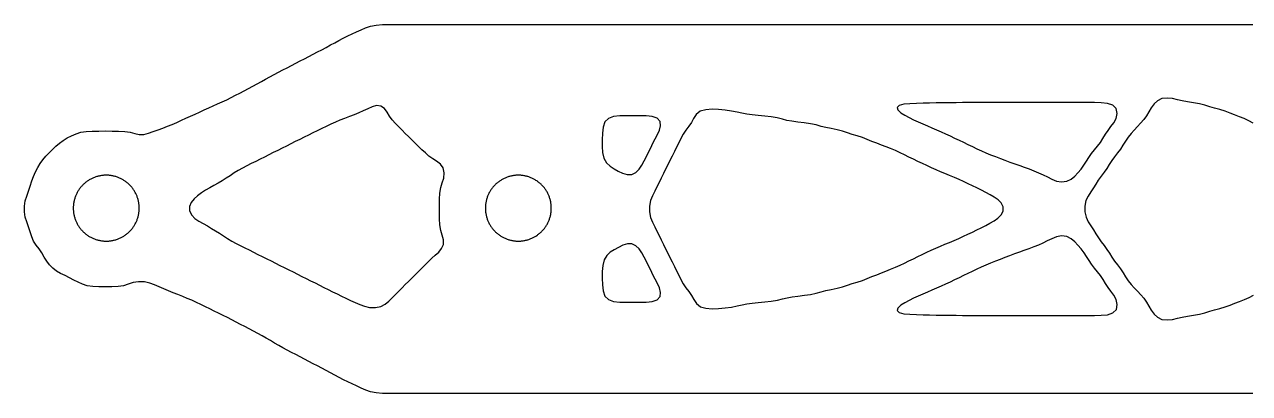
# Model space of a CAD drawing. Header units: millimetres. Extents: x 1 to 120, y 0 to 18.
# Drawn here: x 1 to 60.5, y 0 to 17.9 of the extents above; entities that cross this region are included whole.
import ezdxf

# ---------------------------------------------------------------- set-up
doc = ezdxf.new("R2010")
doc.units = ezdxf.units.MM

msp = doc.modelspace()

# ---------------------------------------------------------------- linework, layer by layer
for points in [[(60.64, 0), (60.32, 0), (60, 0), (59.68, 0), (59.36, 0), (59.04, 0), (58.72, 0), (58.4, 0), (58.08, 0), (57.76, 0), (57.44, 0), (57.12, 0), (56.8, 0), (56.48, 0), (56.16, 0), (55.84, 0), (55.52, 0), (55.2, 0), (54.88, 0), (54.56, 0), (54.24, 0), (53.92, 0), (53.6, 0), (53.28, 0), (52.96, 0), (52.64, 0), (52.32, 0), (52, 0), (51.68, 0), (51.36, 0), (51.04, 0), (50.72, 0), (50.4, 0), (50.08, 0), (49.76, 0), (49.44, 0), (49.12, 0), (48.8, 0), (48.48, 0), (48.16, 0), (47.84, 0), (47.52, 0), (47.2, 0), (46.88, 0), (46.56, 0), (46.24, 0), (45.92, 0), (45.6, 0), (45.28, 0), (44.96, 0), (44.64, 0), (44.32, 0), (44, 0), (43.68, 0), (43.36, 0), (43.04, 0), (42.72, 0), (42.4, 0), (42.08, 0), (41.76, 0), (41.44, 0), (41.12, 0), (40.8, 0), (40.48, 0), (40.16, 0), (39.84, 0), (39.52, 0), (39.2, 0), (38.88, 0), (38.56, 0), (38.24, 0), (37.92, 0), (37.6, 0), (37.28, 0), (36.96, 0), (36.64, 0), (36.32, 0), (36, 0), (35.68, 0), (35.36, 0), (35.04, 0), (34.72, 0), (34.4, 0), (34.08, 0), (33.76, 0), (33.44, 0), (33.12, 0), (32.8, 0), (32.48, 0), (32.16, 0), (31.84, 0), (31.52, 0), (31.2, 0), (30.88, 0), (30.56, 0), (30.24, 0), (29.92, 0), (29.6, 0), (29.28, 0), (28.96, 0), (28.64, 0), (28.32, 0), (28, 0), (27.68, 0), (27.36, 0), (27.04, 0), (26.72, 0), (26.4, 0), (26.08, 0), (25.76, 0), (25.44, 0), (25.12, 0), (24.8, 0), (24.48, 0), (24.16, 0), (23.84, 0), (23.52, 0), (23.2, 0), (22.88, 0), (22.56, 0), (22.24, 0), (21.92, 0), (21.6, 0), (21.28, 0), (20.96, 0), (20.64, 0), (20.32, 0), (20, 0), (19.68, 0), (19.36, 0), (19.04, 0), (18.72, 0.001), (18.402, 0.007), (18.098, 0.029), (17.827, 0.082), (17.594, 0.166), (17.375, 0.267), (17.153, 0.368), (16.935, 0.465), (16.723, 0.563), (16.509, 0.669), (16.297, 0.778), (16.091, 0.887), (15.884, 0.999), (15.676, 1.114), (15.467, 1.228), (15.256, 1.338), (15.047, 1.449), (14.836, 1.559), (14.622, 1.667), (14.412, 1.776), (14.201, 1.887), (13.99, 1.997), (13.782, 2.109), (13.575, 2.225), (13.37, 2.338), (13.171, 2.45), (12.969, 2.567), (12.765, 2.685), (12.562, 2.799), (12.356, 2.912), (12.147, 3.026), (11.939, 3.138), (11.728, 3.248), (11.517, 3.358), (11.307, 3.468), (11.093, 3.576), (10.882, 3.684), (10.67, 3.792), (10.455, 3.899), (10.243, 4.005), (10.029, 4.112), (9.812, 4.217), (9.597, 4.321), (9.378, 4.424), (9.153, 4.525), (8.932, 4.621), (8.712, 4.713), (8.479, 4.804), (8.246, 4.895), (8.026, 4.989), (7.802, 5.087), (7.572, 5.183), (7.348, 5.275), (7.119, 5.358), (6.859, 5.419), (6.573, 5.43), (6.303, 5.383), (6.068, 5.303), (5.838, 5.231), (5.576, 5.19), (5.277, 5.176), (4.96, 5.173), (4.643, 5.176), (4.344, 5.19), (4.082, 5.231), (3.855, 5.306), (3.64, 5.405), (3.425, 5.51), (3.213, 5.617), (3, 5.724), (2.788, 5.832), (2.589, 5.949), (2.41, 6.088), (2.248, 6.25), (2.109, 6.428), (1.991, 6.623), (1.874, 6.826), (1.743, 7.023), (1.603, 7.206), (1.477, 7.391), (1.383, 7.602), (1.309, 7.847), (1.231, 8.1), (1.144, 8.332), (1.071, 8.562), (1.033, 8.821), (1.033, 9.099), (1.071, 9.358), (1.144, 9.588), (1.231, 9.82), (1.309, 10.073), (1.381, 10.32), (1.465, 10.545), (1.565, 10.76), (1.672, 10.972), (1.788, 11.171), (1.923, 11.352), (2.075, 11.522), (2.234, 11.686), (2.394, 11.846), (2.558, 12.005), (2.728, 12.157), (2.909, 12.292), (3.108, 12.408), (3.32, 12.515), (3.535, 12.614), (3.762, 12.689), (4.024, 12.73), (4.323, 12.744), (4.64, 12.747), (4.96, 12.748), (5.28, 12.747), (5.597, 12.744), (5.897, 12.73), (6.159, 12.691), (6.387, 12.63), (6.605, 12.581), (6.827, 12.584), (7.046, 12.64), (7.272, 12.721), (7.513, 12.807), (7.75, 12.892), (7.971, 12.977), (8.194, 13.067), (8.425, 13.165), (8.648, 13.267), (8.866, 13.369), (9.089, 13.47), (9.308, 13.571), (9.527, 13.67), (9.753, 13.77), (9.974, 13.867), (10.187, 13.962), (10.406, 14.061), (10.63, 14.165), (10.845, 14.269), (11.06, 14.376), (11.276, 14.483), (11.486, 14.592), (11.698, 14.703), (11.907, 14.814), (12.112, 14.923), (12.32, 15.037), (12.527, 15.151), (12.731, 15.261), (12.938, 15.373), (13.147, 15.487), (13.354, 15.599), (13.564, 15.71), (13.774, 15.821), (13.984, 15.931), (14.198, 16.038), (14.41, 16.147), (14.621, 16.255), (14.834, 16.363), (15.045, 16.473), (15.255, 16.584), (15.465, 16.695), (15.673, 16.809), (15.88, 16.924), (16.087, 17.037), (16.293, 17.146), (16.505, 17.256), (16.718, 17.362), (16.928, 17.46), (17.147, 17.556), (17.37, 17.658), (17.589, 17.758), (17.824, 17.841), (18.097, 17.893), (18.402, 17.914), (18.72, 17.919), (19.04, 17.92), (19.36, 17.92), (19.68, 17.92), (20, 17.92), (20.32, 17.92), (20.64, 17.92), (20.96, 17.92), (21.28, 17.92), (21.6, 17.92), (21.92, 17.92), (22.24, 17.92), (22.56, 17.92), (22.88, 17.92), (23.2, 17.92), (23.52, 17.92), (23.84, 17.92), (24.16, 17.92), (24.48, 17.92), (24.8, 17.92), (25.12, 17.92), (25.44, 17.92), (25.76, 17.92), (26.08, 17.92), (26.4, 17.92), (26.72, 17.92), (27.04, 17.92), (27.36, 17.92), (27.68, 17.92), (28, 17.92), (28.32, 17.92), (28.64, 17.92), (28.96, 17.92), (29.28, 17.92), (29.6, 17.92), (29.92, 17.92), (30.24, 17.92), (30.56, 17.92), (30.88, 17.92), (31.2, 17.92), (31.52, 17.92), (31.84, 17.92), (32.16, 17.92), (32.48, 17.92), (32.8, 17.92), (33.12, 17.92), (33.44, 17.92), (33.76, 17.92), (34.08, 17.92), (34.4, 17.92), (34.72, 17.92), (35.04, 17.92), (35.36, 17.92), (35.68, 17.92), (36, 17.92), (36.32, 17.92), (36.64, 17.92), (36.96, 17.92), (37.28, 17.92), (37.6, 17.92), (37.92, 17.92), (38.24, 17.92), (38.56, 17.92), (38.88, 17.92), (39.2, 17.92), (39.52, 17.92), (39.84, 17.92), (40.16, 17.92), (40.48, 17.92), (40.8, 17.92), (41.12, 17.92), (41.44, 17.92), (41.76, 17.92), (42.08, 17.92), (42.4, 17.92), (42.72, 17.92), (43.04, 17.92), (43.36, 17.92), (43.68, 17.92), (44, 17.92), (44.32, 17.92), (44.64, 17.92), (44.96, 17.92), (45.28, 17.92), (45.6, 17.92), (45.92, 17.92), (46.24, 17.92), (46.56, 17.92), (46.88, 17.92), (47.2, 17.92), (47.52, 17.92), (47.84, 17.92), (48.16, 17.92), (48.48, 17.92), (48.8, 17.92), (49.12, 17.92), (49.44, 17.92), (49.76, 17.92), (50.08, 17.92), (50.4, 17.92), (50.72, 17.92), (51.04, 17.92), (51.36, 17.92), (51.68, 17.92), (52, 17.92), (52.32, 17.92), (52.64, 17.92), (52.96, 17.92), (53.28, 17.92), (53.6, 17.92), (53.92, 17.92), (54.24, 17.92), (54.56, 17.92), (54.88, 17.92), (55.2, 17.92), (55.52, 17.92), (55.84, 17.92), (56.16, 17.92), (56.48, 17.92), (56.8, 17.92), (57.12, 17.92), (57.44, 17.92), (57.76, 17.92), (58.08, 17.92), (58.4, 17.92), (58.72, 17.92), (59.04, 17.92), (59.36, 17.92), (59.68, 17.92), (60, 17.92), (60.32, 17.92), (60.64, 17.92)], [(60.659, 13.136), (60.448, 13.248), (60.231, 13.351), (59.997, 13.443), (59.761, 13.531), (59.537, 13.62), (59.302, 13.708), (59.042, 13.784), (58.783, 13.851), (58.55, 13.92), (58.32, 13.995), (58.057, 14.062), (57.761, 14.114), (57.468, 14.158), (57.213, 14.205), (56.988, 14.261), (56.751, 14.318), (56.487, 14.348), (56.231, 14.318), (56.018, 14.218), (55.851, 14.062), (55.716, 13.873), (55.598, 13.674), (55.48, 13.483), (55.348, 13.301), (55.199, 13.127), (55.042, 12.959), (54.885, 12.793), (54.732, 12.624), (54.589, 12.447), (54.461, 12.256), (54.343, 12.057), (54.219, 11.863), (54.08, 11.682), (53.934, 11.501), (53.796, 11.311), (53.674, 11.117), (53.556, 10.929), (53.426, 10.744), (53.284, 10.553), (53.145, 10.359), (53.022, 10.167), (52.907, 9.98), (52.784, 9.79), (52.655, 9.59), (52.547, 9.365), (52.486, 9.102), (52.488, 8.819), (52.551, 8.559), (52.661, 8.338), (52.79, 8.142), (52.917, 7.953), (53.033, 7.762), (53.154, 7.566), (53.289, 7.371), (53.43, 7.183), (53.562, 6.999), (53.682, 6.809), (53.803, 6.613), (53.937, 6.421), (54.082, 6.241), (54.222, 6.059), (54.349, 5.866), (54.468, 5.668), (54.593, 5.477), (54.733, 5.299), (54.886, 5.129), (55.044, 4.963), (55.201, 4.795), (55.35, 4.622), (55.483, 4.441), (55.601, 4.248), (55.718, 4.048), (55.852, 3.858), (56.018, 3.702), (56.231, 3.601), (56.488, 3.571), (56.753, 3.6), (56.992, 3.657), (57.216, 3.713), (57.469, 3.761), (57.761, 3.804), (58.057, 3.856), (58.321, 3.923), (58.552, 3.998), (58.785, 4.068), (59.044, 4.135), (59.305, 4.21), (59.541, 4.296), (59.765, 4.382), (60.001, 4.467), (60.238, 4.558), (60.459, 4.66), (60.671, 4.771)]]:
    msp.add_lwpolyline(points)
for points in [[(20.318, 11.837), (20.155, 11.995), (19.994, 12.154), (19.834, 12.314), (19.674, 12.474), (19.514, 12.634), (19.354, 12.794), (19.194, 12.954), (19.035, 13.118), (18.883, 13.289), (18.749, 13.468), (18.628, 13.66), (18.497, 13.84), (18.327, 13.959), (18.121, 13.981), (17.908, 13.924), (17.692, 13.832), (17.471, 13.731), (17.252, 13.631), (17.033, 13.537), (16.799, 13.447), (16.565, 13.356), (16.344, 13.266), (16.122, 13.173), (15.894, 13.074), (15.673, 12.971), (15.458, 12.868), (15.241, 12.763), (15.027, 12.657), (14.815, 12.55), (14.6, 12.444), (14.387, 12.337), (14.175, 12.23), (13.96, 12.124), (13.747, 12.017), (13.535, 11.91), (13.32, 11.804), (13.107, 11.697), (12.895, 11.59), (12.68, 11.484), (12.467, 11.377), (12.255, 11.27), (12.04, 11.164), (11.827, 11.057), (11.618, 10.949), (11.41, 10.837), (11.205, 10.71), (11.011, 10.576), (10.822, 10.45), (10.632, 10.335), (10.432, 10.22), (10.226, 10.103), (10.02, 9.99), (9.814, 9.874), (9.617, 9.743), (9.436, 9.599), (9.267, 9.45), (9.123, 9.282), (9.039, 9.082), (9.048, 8.865), (9.147, 8.666), (9.304, 8.501), (9.495, 8.366), (9.7, 8.25), (9.906, 8.135), (10.109, 8.015), (10.305, 7.897), (10.494, 7.784), (10.684, 7.66), (10.882, 7.528), (11.088, 7.403), (11.298, 7.291), (11.507, 7.183), (11.72, 7.076), (11.935, 6.97), (12.147, 6.863), (12.36, 6.756), (12.575, 6.65), (12.787, 6.543), (13, 6.436), (13.215, 6.33), (13.427, 6.223), (13.64, 6.116), (13.855, 6.01), (14.067, 5.903), (14.28, 5.796), (14.495, 5.69), (14.707, 5.583), (14.92, 5.476), (15.135, 5.37), (15.347, 5.263), (15.56, 5.156), (15.775, 5.05), (15.987, 4.943), (16.2, 4.836), (16.415, 4.73), (16.628, 4.624), (16.849, 4.519), (17.078, 4.42), (17.301, 4.33), (17.527, 4.248), (17.783, 4.184), (18.063, 4.17), (18.323, 4.225), (18.536, 4.34), (18.712, 4.487), (18.874, 4.646), (19.034, 4.806), (19.194, 4.966), (19.354, 5.126), (19.514, 5.286), (19.674, 5.446), (19.834, 5.606), (19.994, 5.766), (20.154, 5.926), (20.314, 6.086), (20.474, 6.246), (20.634, 6.406), (20.798, 6.565), (20.967, 6.719), (21.133, 6.87), (21.277, 7.038), (21.362, 7.243), (21.362, 7.47), (21.3, 7.694), (21.231, 7.922), (21.19, 8.184), (21.176, 8.483), (21.173, 8.8), (21.173, 9.12), (21.176, 9.437), (21.19, 9.736), (21.231, 9.998), (21.302, 10.228), (21.378, 10.461), (21.407, 10.714), (21.352, 10.955), (21.214, 11.144), (21.031, 11.28), (20.843, 11.4), (20.662, 11.532), (20.487, 11.681)], [(47.47, 9.874), (47.255, 9.981), (47.042, 10.085), (46.826, 10.19), (46.604, 10.292), (46.385, 10.392), (46.163, 10.491), (45.931, 10.589), (45.705, 10.682), (45.491, 10.772), (45.27, 10.867), (45.043, 10.966), (44.824, 11.066), (44.607, 11.169), (44.388, 11.272), (44.173, 11.377), (43.958, 11.483), (43.741, 11.587), (43.526, 11.69), (43.302, 11.793), (43.068, 11.89), (42.842, 11.978), (42.624, 12.063), (42.392, 12.15), (42.154, 12.24), (41.928, 12.333), (41.696, 12.425), (41.445, 12.506), (41.196, 12.579), (40.968, 12.655), (40.733, 12.736), (40.465, 12.808), (40.18, 12.863), (39.918, 12.914), (39.688, 12.973), (39.453, 13.04), (39.182, 13.102), (38.878, 13.149), (38.567, 13.183), (38.279, 13.219), (38.036, 13.265), (37.814, 13.321), (37.567, 13.381), (37.275, 13.432), (36.96, 13.468), (36.643, 13.495), (36.343, 13.525), (36.08, 13.563), (35.85, 13.609), (35.615, 13.663), (35.343, 13.718), (35.038, 13.762), (34.72, 13.789), (34.402, 13.801), (34.096, 13.782), (33.831, 13.703), (33.636, 13.55), (33.506, 13.355), (33.396, 13.16), (33.271, 12.975), (33.134, 12.787), (33.005, 12.588), (32.891, 12.381), (32.783, 12.173), (32.676, 11.96), (32.57, 11.745), (32.463, 11.533), (32.356, 11.32), (32.25, 11.105), (32.143, 10.893), (32.037, 10.679), (31.931, 10.462), (31.827, 10.249), (31.722, 10.035), (31.617, 9.819), (31.514, 9.603), (31.421, 9.372), (31.363, 9.104), (31.362, 8.816), (31.419, 8.548), (31.513, 8.316), (31.618, 8.101), (31.723, 7.885), (31.828, 7.671), (31.932, 7.458), (32.037, 7.241), (32.143, 7.027), (32.25, 6.815), (32.356, 6.6), (32.463, 6.387), (32.57, 6.175), (32.676, 5.96), (32.783, 5.747), (32.891, 5.539), (33.005, 5.333), (33.135, 5.134), (33.273, 4.948), (33.399, 4.763), (33.509, 4.567), (33.639, 4.371), (33.832, 4.217), (34.096, 4.137), (34.402, 4.118), (34.72, 4.129), (35.039, 4.155), (35.348, 4.197), (35.626, 4.252), (35.865, 4.306), (36.091, 4.354), (36.348, 4.393), (36.644, 4.423), (36.96, 4.449), (37.276, 4.484), (37.569, 4.535), (37.82, 4.594), (38.043, 4.651), (38.285, 4.698), (38.569, 4.735), (38.879, 4.769), (39.184, 4.815), (39.457, 4.878), (39.692, 4.945), (39.922, 5.004), (40.182, 5.055), (40.466, 5.111), (40.734, 5.183), (40.969, 5.263), (41.197, 5.34), (41.445, 5.413), (41.696, 5.495), (41.928, 5.587), (42.154, 5.68), (42.391, 5.771), (42.622, 5.858), (42.841, 5.943), (43.066, 6.031), (43.301, 6.128), (43.525, 6.23), (43.741, 6.333), (43.958, 6.438), (44.173, 6.544), (44.387, 6.649), (44.604, 6.753), (44.82, 6.857), (45.038, 6.959), (45.263, 7.058), (45.484, 7.155), (45.699, 7.248), (45.926, 7.341), (46.157, 7.438), (46.377, 7.535), (46.597, 7.633), (46.82, 7.735), (47.038, 7.839), (47.251, 7.943), (47.467, 8.05), (47.679, 8.161), (47.886, 8.275), (48.089, 8.391), (48.277, 8.517), (48.434, 8.671), (48.53, 8.859), (48.532, 9.063), (48.439, 9.252), (48.283, 9.409), (48.094, 9.537), (47.89, 9.652), (47.682, 9.764)], [(52.32, 14.132), (52, 14.132), (51.68, 14.132), (51.36, 14.132), (51.04, 14.132), (50.72, 14.132), (50.4, 14.132), (50.08, 14.132), (49.76, 14.132), (49.44, 14.132), (49.12, 14.132), (48.8, 14.132), (48.48, 14.132), (48.16, 14.132), (47.84, 14.132), (47.52, 14.13), (47.2, 14.129), (46.88, 14.126), (46.56, 14.124), (46.24, 14.121), (45.92, 14.118), (45.6, 14.114), (45.28, 14.11), (44.96, 14.104), (44.64, 14.097), (44.32, 14.088), (44.003, 14.074), (43.708, 14.046), (43.482, 13.99), (43.383, 13.896), (43.422, 13.771), (43.56, 13.637), (43.751, 13.511), (43.964, 13.398), (44.18, 13.294), (44.4, 13.191), (44.63, 13.092), (44.854, 12.998), (45.067, 12.907), (45.289, 12.812), (45.516, 12.713), (45.734, 12.613), (45.952, 12.51), (46.172, 12.407), (46.387, 12.304), (46.602, 12.198), (46.819, 12.093), (47.033, 11.989), (47.251, 11.885), (47.474, 11.784), (47.694, 11.687), (47.918, 11.594), (48.156, 11.505), (48.391, 11.419), (48.614, 11.329), (48.849, 11.236), (49.099, 11.149), (49.335, 11.071), (49.554, 10.992), (49.782, 10.904), (50.022, 10.813), (50.249, 10.721), (50.462, 10.624), (50.675, 10.518), (50.889, 10.409), (51.115, 10.317), (51.364, 10.273), (51.615, 10.305), (51.828, 10.41), (52.001, 10.558), (52.157, 10.723), (52.309, 10.899), (52.45, 11.086), (52.573, 11.277), (52.689, 11.464), (52.817, 11.65), (52.961, 11.835), (53.108, 12.016), (53.247, 12.197), (53.372, 12.387), (53.492, 12.586), (53.619, 12.779), (53.757, 12.961), (53.896, 13.147), (54.01, 13.359), (54.063, 13.602), (54.018, 13.837), (53.847, 14.004), (53.585, 14.091), (53.279, 14.123), (52.96, 14.131), (52.64, 14.132)], [(30.24, 13.492), (29.923, 13.484), (29.622, 13.45), (29.371, 13.361), (29.199, 13.189), (29.11, 12.938), (29.076, 12.637), (29.068, 12.32), (29.069, 12.002), (29.089, 11.696), (29.155, 11.425), (29.278, 11.209), (29.448, 11.046), (29.643, 10.914), (29.846, 10.8), (30.053, 10.699), (30.275, 10.633), (30.504, 10.639), (30.708, 10.734), (30.868, 10.894), (30.994, 11.091), (31.105, 11.3), (31.213, 11.51), (31.321, 11.722), (31.427, 11.937), (31.534, 12.149), (31.641, 12.363), (31.746, 12.578), (31.843, 12.791), (31.906, 13.006), (31.885, 13.213), (31.744, 13.371), (31.499, 13.456), (31.198, 13.486), (30.88, 13.492), (30.56, 13.492)], [(6.596, 9.118), (6.592, 9.157), (6.588, 9.196), (6.583, 9.235), (6.576, 9.274), (6.569, 9.312), (6.561, 9.351), (6.552, 9.389), (6.542, 9.427), (6.531, 9.464), (6.519, 9.502), (6.506, 9.539), (6.493, 9.576), (6.478, 9.612), (6.463, 9.648), (6.446, 9.684), (6.429, 9.719), (6.411, 9.754), (6.392, 9.789), (6.372, 9.823), (6.352, 9.856), (6.33, 9.889), (6.308, 9.921), (6.285, 9.953), (6.261, 9.984), (6.237, 10.015), (6.212, 10.045), (6.186, 10.074), (6.159, 10.103), (6.131, 10.131), (6.103, 10.159), (6.074, 10.186), (6.045, 10.212), (6.015, 10.237), (5.984, 10.261), (5.953, 10.285), (5.921, 10.308), (5.889, 10.33), (5.856, 10.352), (5.823, 10.372), (5.789, 10.392), (5.754, 10.411), (5.719, 10.429), (5.684, 10.446), (5.648, 10.463), (5.612, 10.478), (5.576, 10.493), (5.539, 10.506), (5.502, 10.519), (5.464, 10.531), (5.427, 10.542), (5.389, 10.552), (5.351, 10.561), (5.312, 10.569), (5.274, 10.576), (5.235, 10.583), (5.196, 10.588), (5.157, 10.592), (5.118, 10.596), (5.079, 10.598), (5.039, 10.6), (5, 10.6), (4.961, 10.6), (4.921, 10.598), (4.882, 10.596), (4.843, 10.592), (4.804, 10.588), (4.765, 10.583), (4.726, 10.576), (4.688, 10.569), (4.649, 10.561), (4.611, 10.552), (4.573, 10.542), (4.536, 10.531), (4.498, 10.519), (4.461, 10.506), (4.424, 10.493), (4.388, 10.478), (4.352, 10.463), (4.316, 10.446), (4.281, 10.429), (4.246, 10.411), (4.211, 10.392), (4.177, 10.372), (4.144, 10.352), (4.111, 10.33), (4.079, 10.308), (4.047, 10.285), (4.016, 10.261), (3.985, 10.237), (3.955, 10.212), (3.926, 10.186), (3.897, 10.159), (3.869, 10.131), (3.841, 10.103), (3.814, 10.074), (3.788, 10.045), (3.763, 10.015), (3.739, 9.984), (3.715, 9.953), (3.692, 9.921), (3.67, 9.889), (3.648, 9.856), (3.628, 9.823), (3.608, 9.789), (3.589, 9.754), (3.571, 9.719), (3.554, 9.684), (3.537, 9.648), (3.522, 9.612), (3.507, 9.576), (3.494, 9.539), (3.481, 9.502), (3.469, 9.464), (3.458, 9.427), (3.448, 9.389), (3.439, 9.351), (3.431, 9.312), (3.424, 9.274), (3.417, 9.235), (3.412, 9.196), (3.408, 9.157), (3.404, 9.118), (3.402, 9.079), (3.4, 9.039), (3.4, 9), (3.4, 8.961), (3.402, 8.921), (3.404, 8.882), (3.408, 8.843), (3.412, 8.804), (3.417, 8.765), (3.424, 8.726), (3.431, 8.688), (3.439, 8.649), (3.448, 8.611), (3.458, 8.573), (3.469, 8.536), (3.481, 8.498), (3.494, 8.461), (3.507, 8.424), (3.522, 8.388), (3.537, 8.352), (3.554, 8.316), (3.571, 8.281), (3.589, 8.246), (3.608, 8.211), (3.628, 8.177), (3.648, 8.144), (3.67, 8.111), (3.692, 8.079), (3.715, 8.047), (3.739, 8.016), (3.763, 7.985), (3.788, 7.955), (3.814, 7.926), (3.841, 7.897), (3.869, 7.869), (3.897, 7.841), (3.926, 7.814), (3.955, 7.788), (3.985, 7.763), (4.016, 7.739), (4.047, 7.715), (4.079, 7.692), (4.111, 7.67), (4.144, 7.648), (4.177, 7.628), (4.211, 7.608), (4.246, 7.589), (4.281, 7.571), (4.316, 7.554), (4.352, 7.537), (4.388, 7.522), (4.424, 7.507), (4.461, 7.494), (4.498, 7.481), (4.536, 7.469), (4.573, 7.458), (4.611, 7.448), (4.649, 7.439), (4.688, 7.431), (4.726, 7.424), (4.765, 7.417), (4.804, 7.412), (4.843, 7.408), (4.882, 7.404), (4.921, 7.402), (4.961, 7.4), (5, 7.4), (5.039, 7.4), (5.079, 7.402), (5.118, 7.404), (5.157, 7.408), (5.196, 7.412), (5.235, 7.417), (5.274, 7.424), (5.312, 7.431), (5.351, 7.439), (5.389, 7.448), (5.427, 7.458), (5.464, 7.469), (5.502, 7.481), (5.539, 7.494), (5.576, 7.507), (5.612, 7.522), (5.648, 7.537), (5.684, 7.554), (5.719, 7.571), (5.754, 7.589), (5.789, 7.608), (5.823, 7.628), (5.856, 7.648), (5.889, 7.67), (5.921, 7.692), (5.953, 7.715), (5.984, 7.739), (6.015, 7.763), (6.045, 7.788), (6.074, 7.814), (6.103, 7.841), (6.131, 7.869), (6.159, 7.897), (6.186, 7.926), (6.212, 7.955), (6.237, 7.985), (6.261, 8.016), (6.285, 8.047), (6.308, 8.079), (6.33, 8.111), (6.352, 8.144), (6.372, 8.177), (6.392, 8.211), (6.411, 8.246), (6.429, 8.281), (6.446, 8.316), (6.463, 8.352), (6.478, 8.388), (6.493, 8.424), (6.506, 8.461), (6.519, 8.498), (6.531, 8.536), (6.542, 8.573), (6.552, 8.611), (6.561, 8.649), (6.569, 8.688), (6.576, 8.726), (6.583, 8.765), (6.588, 8.804), (6.592, 8.843), (6.596, 8.882), (6.598, 8.921), (6.6, 8.961), (6.6, 9), (6.6, 9.039), (6.598, 9.079)], [(26.598, 9.079), (26.596, 9.118), (26.592, 9.157), (26.588, 9.196), (26.583, 9.235), (26.576, 9.274), (26.569, 9.312), (26.561, 9.351), (26.552, 9.389), (26.542, 9.427), (26.531, 9.464), (26.519, 9.502), (26.506, 9.539), (26.493, 9.576), (26.478, 9.612), (26.463, 9.648), (26.446, 9.684), (26.429, 9.719), (26.411, 9.754), (26.392, 9.789), (26.372, 9.823), (26.352, 9.856), (26.33, 9.889), (26.308, 9.921), (26.285, 9.953), (26.261, 9.984), (26.237, 10.015), (26.212, 10.045), (26.186, 10.074), (26.159, 10.103), (26.131, 10.131), (26.103, 10.159), (26.074, 10.186), (26.045, 10.212), (26.015, 10.237), (25.984, 10.261), (25.953, 10.285), (25.921, 10.308), (25.889, 10.33), (25.856, 10.352), (25.823, 10.372), (25.789, 10.392), (25.754, 10.411), (25.719, 10.429), (25.684, 10.446), (25.648, 10.463), (25.612, 10.478), (25.576, 10.493), (25.539, 10.506), (25.502, 10.519), (25.464, 10.531), (25.427, 10.542), (25.389, 10.552), (25.351, 10.561), (25.312, 10.569), (25.274, 10.576), (25.235, 10.583), (25.196, 10.588), (25.157, 10.592), (25.118, 10.596), (25.079, 10.598), (25.039, 10.6), (25, 10.6), (24.961, 10.6), (24.921, 10.598), (24.882, 10.596), (24.843, 10.592), (24.804, 10.588), (24.765, 10.583), (24.726, 10.576), (24.688, 10.569), (24.649, 10.561), (24.611, 10.552), (24.573, 10.542), (24.536, 10.531), (24.498, 10.519), (24.461, 10.506), (24.424, 10.493), (24.388, 10.478), (24.352, 10.463), (24.316, 10.446), (24.281, 10.429), (24.246, 10.411), (24.211, 10.392), (24.177, 10.372), (24.144, 10.352), (24.111, 10.33), (24.079, 10.308), (24.047, 10.285), (24.016, 10.261), (23.985, 10.237), (23.955, 10.212), (23.926, 10.186), (23.897, 10.159), (23.869, 10.131), (23.841, 10.103), (23.814, 10.074), (23.788, 10.045), (23.763, 10.015), (23.739, 9.984), (23.715, 9.953), (23.692, 9.921), (23.67, 9.889), (23.648, 9.856), (23.628, 9.823), (23.608, 9.789), (23.589, 9.754), (23.571, 9.719), (23.554, 9.684), (23.537, 9.648), (23.522, 9.612), (23.507, 9.576), (23.494, 9.539), (23.481, 9.502), (23.469, 9.464), (23.458, 9.427), (23.448, 9.389), (23.439, 9.351), (23.431, 9.312), (23.424, 9.274), (23.417, 9.235), (23.412, 9.196), (23.408, 9.157), (23.404, 9.118), (23.402, 9.079), (23.4, 9.039), (23.4, 9), (23.4, 8.961), (23.402, 8.921), (23.404, 8.882), (23.408, 8.843), (23.412, 8.804), (23.417, 8.765), (23.424, 8.726), (23.431, 8.688), (23.439, 8.649), (23.448, 8.611), (23.458, 8.573), (23.469, 8.536), (23.481, 8.498), (23.494, 8.461), (23.507, 8.424), (23.522, 8.388), (23.537, 8.352), (23.554, 8.316), (23.571, 8.281), (23.589, 8.246), (23.608, 8.211), (23.628, 8.177), (23.648, 8.144), (23.67, 8.111), (23.692, 8.079), (23.715, 8.047), (23.739, 8.016), (23.763, 7.985), (23.788, 7.955), (23.814, 7.926), (23.841, 7.897), (23.869, 7.869), (23.897, 7.841), (23.926, 7.814), (23.955, 7.788), (23.985, 7.763), (24.016, 7.739), (24.047, 7.715), (24.079, 7.692), (24.111, 7.67), (24.144, 7.648), (24.177, 7.628), (24.211, 7.608), (24.246, 7.589), (24.281, 7.571), (24.316, 7.554), (24.352, 7.537), (24.388, 7.522), (24.424, 7.507), (24.461, 7.494), (24.498, 7.481), (24.536, 7.469), (24.573, 7.458), (24.611, 7.448), (24.649, 7.439), (24.688, 7.431), (24.726, 7.424), (24.765, 7.417), (24.804, 7.412), (24.843, 7.408), (24.882, 7.404), (24.921, 7.402), (24.961, 7.4), (25, 7.4), (25.039, 7.4), (25.079, 7.402), (25.118, 7.404), (25.157, 7.408), (25.196, 7.412), (25.235, 7.417), (25.274, 7.424), (25.312, 7.431), (25.351, 7.439), (25.389, 7.448), (25.427, 7.458), (25.464, 7.469), (25.502, 7.481), (25.539, 7.494), (25.576, 7.507), (25.612, 7.522), (25.648, 7.537), (25.684, 7.554), (25.719, 7.571), (25.754, 7.589), (25.789, 7.608), (25.823, 7.628), (25.856, 7.648), (25.889, 7.67), (25.921, 7.692), (25.953, 7.715), (25.984, 7.739), (26.015, 7.763), (26.045, 7.788), (26.074, 7.814), (26.103, 7.841), (26.131, 7.869), (26.159, 7.897), (26.186, 7.926), (26.212, 7.955), (26.237, 7.985), (26.261, 8.016), (26.285, 8.047), (26.308, 8.079), (26.33, 8.111), (26.352, 8.144), (26.372, 8.177), (26.392, 8.211), (26.411, 8.246), (26.429, 8.281), (26.446, 8.316), (26.463, 8.352), (26.478, 8.388), (26.493, 8.424), (26.506, 8.461), (26.519, 8.498), (26.531, 8.536), (26.542, 8.573), (26.552, 8.611), (26.561, 8.649), (26.569, 8.688), (26.576, 8.726), (26.583, 8.765), (26.588, 8.804), (26.592, 8.843), (26.596, 8.882), (26.598, 8.921), (26.6, 8.961), (26.6, 9), (26.6, 9.039)], [(31.32, 6.197), (31.212, 6.409), (31.103, 6.618), (30.992, 6.827), (30.865, 7.021), (30.706, 7.178), (30.508, 7.269), (30.289, 7.272), (30.072, 7.201), (29.863, 7.095), (29.657, 6.983), (29.462, 6.86), (29.291, 6.704), (29.164, 6.492), (29.094, 6.223), (29.071, 5.918), (29.068, 5.6), (29.076, 5.283), (29.11, 4.982), (29.199, 4.731), (29.371, 4.559), (29.622, 4.47), (29.923, 4.436), (30.24, 4.428), (30.56, 4.428), (30.88, 4.428), (31.198, 4.434), (31.498, 4.464), (31.743, 4.549), (31.883, 4.707), (31.904, 4.913), (31.842, 5.127), (31.745, 5.341), (31.64, 5.557), (31.533, 5.77), (31.426, 5.982)], [(53.251, 5.727), (53.11, 5.908), (52.962, 6.089), (52.82, 6.276), (52.695, 6.463), (52.58, 6.648), (52.454, 6.836), (52.31, 7.022), (52.157, 7.197), (52.002, 7.363), (51.829, 7.513), (51.615, 7.62), (51.363, 7.654), (51.11, 7.61), (50.882, 7.519), (50.668, 7.412), (50.453, 7.306), (50.239, 7.207), (50.013, 7.116), (49.771, 7.028), (49.536, 6.943), (49.316, 6.862), (49.083, 6.78), (48.836, 6.692), (48.603, 6.6), (48.383, 6.514), (48.15, 6.428), (47.911, 6.337), (47.685, 6.24), (47.467, 6.14), (47.247, 6.038), (47.031, 5.933), (46.817, 5.828), (46.601, 5.723), (46.387, 5.617), (46.171, 5.514), (45.949, 5.412), (45.731, 5.311), (45.513, 5.212), (45.286, 5.114), (45.062, 5.019), (44.848, 4.926), (44.625, 4.831), (44.397, 4.731), (44.177, 4.628), (43.963, 4.522), (43.751, 4.409), (43.56, 4.283), (43.422, 4.148), (43.383, 4.024), (43.482, 3.93), (43.708, 3.874), (44.003, 3.846), (44.32, 3.832), (44.64, 3.823), (44.96, 3.815), (45.28, 3.81), (45.6, 3.805), (45.92, 3.802), (46.24, 3.798), (46.56, 3.796), (46.88, 3.793), (47.2, 3.791), (47.52, 3.789), (47.84, 3.788), (48.16, 3.788), (48.48, 3.788), (48.8, 3.788), (49.12, 3.788), (49.44, 3.788), (49.76, 3.788), (50.08, 3.788), (50.4, 3.788), (50.72, 3.788), (51.04, 3.788), (51.36, 3.788), (51.68, 3.788), (52, 3.788), (52.32, 3.788), (52.64, 3.788), (52.96, 3.789), (53.279, 3.797), (53.586, 3.828), (53.848, 3.915), (54.022, 4.082), (54.066, 4.318), (54.012, 4.562), (53.898, 4.775), (53.759, 4.962), (53.622, 5.145), (53.497, 5.337), (53.378, 5.536)]]:
    msp.add_lwpolyline(points, close=True)

doc.saveas('drawing.dxf')
